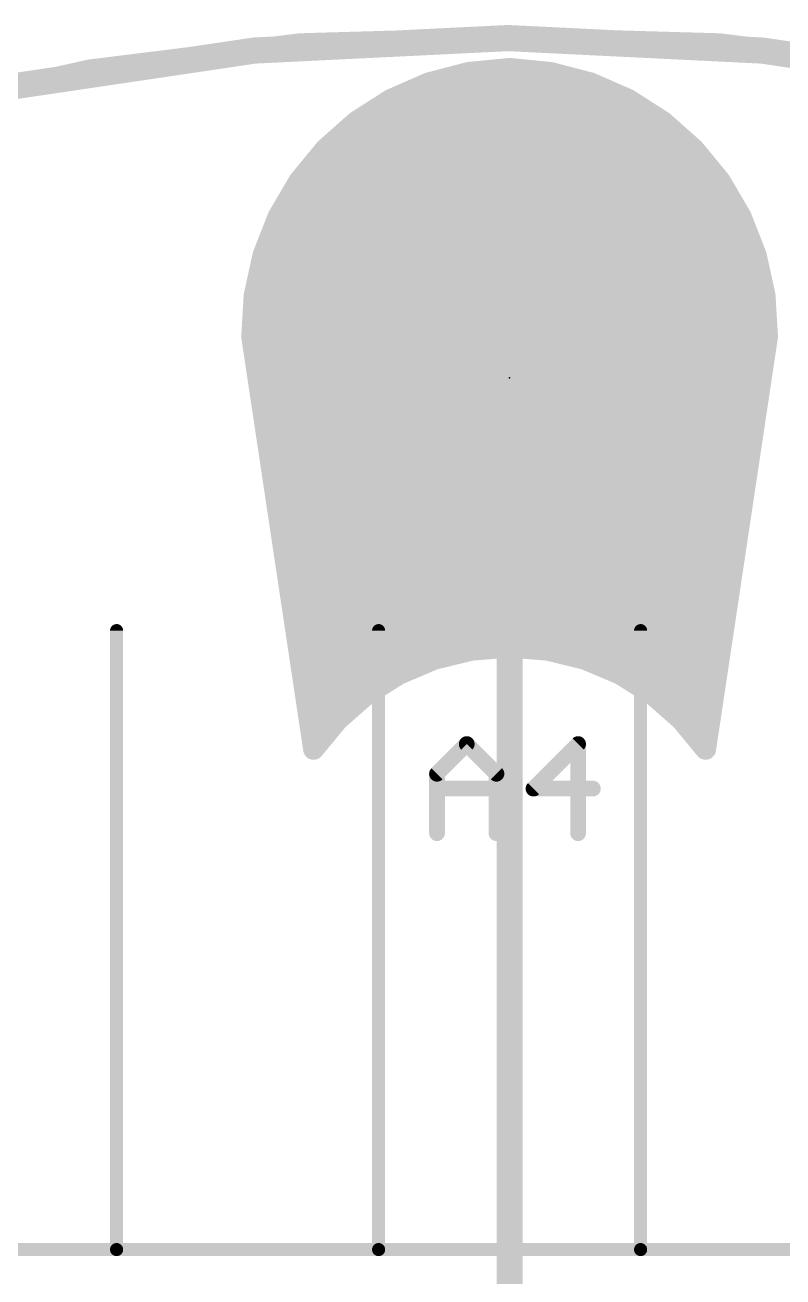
# Model space of a CAD drawing. Extents: x 0 to 107, y -24 to 80.
# Drawn here: x 25.78 to 33.13, y 67.59 to 79.73 of the extents above; entities that cross this region are included whole.
import ezdxf

# ---------------------------------------------------------------- set-up
doc = ezdxf.new("R2010")
doc.units = 0
for name, color, linetype in [('1', 12, 'CONTINUOUS'), ('16', 132, 'CONTINUOUS'), ('17', 110, 'CONTINUOUS'), ('20', 53, 'CONTINUOUS'), ('21', 53, 'CONTINUOUS'), ('23', 53, 'CONTINUOUS'), ('51', 53, 'CONTINUOUS')]:
    doc.layers.add(name, color=color, linetype=linetype)

# ---------------------------------------------------------------- blocks, each defined once
blk = doc.blocks.new('ROUNDP')
at = {"const_width": 0.5}
blk.add_lwpolyline([(0, -0.25, 1), (0, 0.25, 1), (0, -0.25)], format="xyb", dxfattribs=at)

msp = doc.modelspace()

# ---------------------------------------------------------------- linework, layer by layer
at = {"layer": '1', "const_width": 0.2032}
for points in [[(30.0817, 79.2709), (29.6945, 79.1698)], [(30.48, 79.3101), (30.0817, 79.2709)], [(30.8783, 79.2709), (30.48, 79.3101)], [(31.2655, 79.1698), (30.8783, 79.2709)], [(29.6945, 79.1698), (29.3278, 79.0094)], [(29.9941, 79.248), (30.9659, 79.248)], [(31.6322, 79.0094), (31.2655, 79.1698)], [(29.4087, 79.0448), (31.5514, 79.0448)], [(29.3278, 79.0094), (28.9907, 78.7936)], [(31.9693, 78.7937), (31.6322, 79.0094)], [(28.9907, 78.7936), (28.6916, 78.5278)], [(29.0657, 78.8416), (31.8944, 78.8416)], [(32.2684, 78.5278), (31.9693, 78.7937)], [(28.816, 78.6384), (32.144, 78.6384)], [(28.6916, 78.5278), (28.4377, 78.2185)], [(28.6156, 78.4352), (32.3445, 78.4352)], [(32.5224, 78.2185), (32.2684, 78.5278)], [(28.4377, 78.2185), (28.2353, 77.8732)], [(28.4488, 78.232), (32.5113, 78.232)], [(32.7247, 77.8732), (32.5224, 78.2185)], [(28.3265, 78.0288), (32.6335, 78.0288)], [(28.2353, 77.8732), (28.0894, 77.5005)], [(28.2167, 77.8256), (32.7434, 77.8256)], [(32.8706, 77.5005), (32.7247, 77.8732)], [(28.1371, 77.6224), (32.8229, 77.6224)], [(28.0894, 77.5005), (28.0036, 77.1096)], [(32.9564, 77.1096), (32.8706, 77.5005)], [(28.0716, 77.4192), (32.8885, 77.4192)], [(28.027, 77.216), (32.9331, 77.216)], [(28.0036, 77.1096), (27.98, 76.7101)], [(32.98, 76.7101), (32.9564, 77.1096)], [(27.9979, 77.0128), (32.9621, 77.0128)], [(27.9859, 76.8096), (32.9741, 76.8096)], [(27.98, 76.7101), (28.58, 72.7101)], [(27.9956, 76.6064), (32.9644, 76.6064)], [(32.38, 72.7101), (32.98, 76.7101)], [(28.026, 76.4032), (32.934, 76.4032)], [(28.0565, 76.2), (32.9035, 76.2)], [(28.087, 75.9968), (32.873, 75.9968)], [(28.1175, 75.7936), (32.8425, 75.7936)], [(28.148, 75.5904), (32.812, 75.5904)], [(28.1784, 75.3872), (32.7816, 75.3872)], [(28.2089, 75.184), (32.7511, 75.184)], [(28.2394, 74.9808), (32.7206, 74.9808)], [(28.2699, 74.7776), (32.6901, 74.7776)], [(28.3004, 74.5744), (32.6596, 74.5744)], [(28.3308, 74.3712), (32.6292, 74.3712)], [(28.3613, 74.168), (32.5987, 74.168)], [(28.3918, 73.9648), (32.5682, 73.9648)], [(28.4223, 73.7616), (32.5377, 73.7616)], [(30.1104, 73.6705), (30.48, 73.7001)], [(30.48, 73.7001), (30.8496, 73.6705)], [(29.4088, 73.4378), (29.7503, 73.5823)], [(29.7503, 73.5823), (30.1104, 73.6705)], [(30.8496, 73.6705), (31.2098, 73.5823)], [(31.2098, 73.5823), (31.5512, 73.4378)], [(28.4528, 73.5584), (29.6939, 73.5584)], [(31.2661, 73.5584), (32.5072, 73.5584)], [(28.4832, 73.3552), (29.2772, 73.3552)], [(29.0947, 73.2407), (29.4088, 73.4378)], [(31.5512, 73.4378), (31.8653, 73.2407)], [(31.6828, 73.3552), (32.4768, 73.3552)], [(28.8161, 72.996), (29.0947, 73.2407)], [(31.8653, 73.2407), (32.1439, 72.996)], [(28.5137, 73.152), (28.9937, 73.152)], [(31.9663, 73.152), (32.4463, 73.152)], [(28.58, 72.7101), (28.8161, 72.996)], [(32.1439, 72.996), (32.38, 72.7101)], [(28.5442, 72.9488), (28.7771, 72.9488)], [(32.1829, 72.9488), (32.4158, 72.9488)], [(28.5747, 72.7456), (28.6093, 72.7456)], [(32.3507, 72.7456), (32.3853, 72.7456)]]:
    msp.add_lwpolyline(points, dxfattribs=at)
at = {"layer": '1', "const_width": 0.1016}
for points in [[(30.0767, 79.3214, 1), (30.0867, 79.2203)], [(30.0945, 79.2217, 1), (30.0689, 79.32)], [(30.485, 79.3607, 1), (30.475, 79.2595)], [(30.485, 79.2595, 1), (30.475, 79.3607)], [(30.8911, 79.32, 1), (30.8655, 79.2217)], [(30.8733, 79.2203, 1), (30.8833, 79.3214)], [(29.6817, 79.219, 1), (29.7073, 79.1206)], [(29.7148, 79.1233, 1), (29.6741, 79.2163)], [(29.9941, 79.2988, 1), (29.9941, 79.1972)], [(30.9659, 79.1972, 1), (30.9659, 79.2988)], [(31.2859, 79.2164, 1), (31.2452, 79.1233)], [(31.2527, 79.1207, 1), (31.2784, 79.219)], [(29.4087, 79.0956, 1), (29.4087, 78.994)], [(31.5514, 78.994, 1), (31.5514, 79.0956)], [(29.3075, 79.056, 1), (29.3482, 78.9629)], [(29.3552, 78.9666, 1), (29.3004, 79.0522)], [(31.6596, 79.0522, 1), (31.6048, 78.9667)], [(31.6118, 78.9629, 1), (31.6526, 79.056)], [(28.9634, 78.8364, 1), (29.0181, 78.7509)], [(29.0245, 78.7557, 1), (28.957, 78.8316)], [(29.0657, 78.8924, 1), (29.0657, 78.7908)], [(31.8944, 78.7908, 1), (31.8944, 78.8924)], [(32.003, 78.8316, 1), (31.9355, 78.7557)], [(31.9419, 78.7509, 1), (31.9967, 78.8365)], [(28.816, 78.6892, 1), (28.816, 78.5876)], [(32.144, 78.5876, 1), (32.144, 78.6892)], [(28.6156, 78.486, 1), (28.6156, 78.3844)], [(28.6578, 78.5658, 1), (28.7253, 78.4898)], [(28.7308, 78.4956, 1), (28.6523, 78.56)], [(32.3077, 78.5601, 1), (32.2292, 78.4956)], [(32.2347, 78.4899, 1), (32.3022, 78.5658)], [(32.3445, 78.3844, 1), (32.3445, 78.486)], [(28.3984, 78.2507, 1), (28.4769, 78.1862)], [(28.4815, 78.1928, 1), (28.3939, 78.2441)], [(28.4488, 78.2828, 1), (28.4488, 78.1812)], [(32.5662, 78.2442, 1), (32.4785, 78.1928)], [(32.4831, 78.1862, 1), (32.5616, 78.2507)], [(32.5113, 78.1812, 1), (32.5113, 78.2828)], [(28.3265, 78.0796, 1), (28.3265, 77.978)], [(32.6335, 77.978, 1), (32.6335, 78.0796)], [(28.2167, 77.8764, 1), (28.2167, 77.7748)], [(28.1915, 77.8989, 1), (28.2791, 77.8475)], [(28.2826, 77.8547, 1), (28.188, 77.8917)], [(32.772, 77.8917, 1), (32.6774, 77.8547)], [(32.6809, 77.8475, 1), (32.7686, 77.8989)], [(32.7434, 77.7748, 1), (32.7434, 77.8764)], [(28.1371, 77.6732, 1), (28.1371, 77.5716)], [(32.8229, 77.5716, 1), (32.8229, 77.6732)], [(28.0421, 77.519, 1), (28.1367, 77.482)], [(28.139, 77.4896, 1), (28.0398, 77.5114)], [(32.9202, 77.5114, 1), (32.821, 77.4896)], [(32.8233, 77.482, 1), (32.9179, 77.519)], [(28.0716, 77.47, 1), (28.0716, 77.3684)], [(32.8885, 77.3684, 1), (32.8885, 77.47)], [(28.027, 77.2668, 1), (28.027, 77.1652)], [(32.9331, 77.1652, 1), (32.9331, 77.2668)], [(28.0543, 77.1066, 1), (27.9529, 77.1126)], [(33.0071, 77.1126, 1), (32.9057, 77.1066)], [(27.9979, 77.0636, 1), (27.9979, 76.962)], [(27.954, 77.1205, 1), (28.0532, 77.0987)], [(32.9068, 77.0987, 1), (33.006, 77.1205)], [(32.9621, 76.962, 1), (32.9621, 77.0636)], [(27.9859, 76.8604, 1), (27.9859, 76.7588)], [(32.9741, 76.7588, 1), (32.9741, 76.8604)], [(28.0302, 76.7176, 1), (27.9298, 76.7026)], [(27.9293, 76.7131, 1), (28.0307, 76.7071)], [(27.9956, 76.6572, 1), (27.9956, 76.5556)], [(32.9293, 76.7071, 1), (33.0307, 76.7131)], [(33.0302, 76.7026, 1), (32.9298, 76.7176)], [(32.9644, 76.5556, 1), (32.9644, 76.6572)], [(28.026, 76.454, 1), (28.026, 76.3524)], [(32.934, 76.3524, 1), (32.934, 76.454)], [(28.0565, 76.2508, 1), (28.0565, 76.1492)], [(32.9035, 76.1492, 1), (32.9035, 76.2508)], [(28.087, 76.0476, 1), (28.087, 75.946)], [(32.873, 75.946, 1), (32.873, 76.0476)], [(28.1175, 75.8444, 1), (28.1175, 75.7428)], [(32.8425, 75.7428, 1), (32.8425, 75.8444)], [(28.148, 75.6412, 1), (28.148, 75.5396)], [(32.812, 75.5396, 1), (32.812, 75.6412)], [(28.1784, 75.438, 1), (28.1784, 75.3364)], [(32.7816, 75.3364, 1), (32.7816, 75.438)], [(28.2089, 75.2348, 1), (28.2089, 75.1332)], [(32.7511, 75.1332, 1), (32.7511, 75.2348)], [(28.2394, 75.0316, 1), (28.2394, 74.93)], [(32.7206, 74.93, 1), (32.7206, 75.0316)], [(28.2699, 74.8284, 1), (28.2699, 74.7268)], [(32.6901, 74.7268, 1), (32.6901, 74.8284)], [(28.3004, 74.6252, 1), (28.3004, 74.5236)], [(32.6596, 74.5236, 1), (32.6596, 74.6252)], [(28.3308, 74.422, 1), (28.3308, 74.3204)], [(32.6292, 74.3204, 1), (32.6292, 74.422)], [(28.3613, 74.2188, 1), (28.3613, 74.1172)], [(32.5987, 74.1172, 1), (32.5987, 74.2188)], [(28.3918, 74.0156, 1), (28.3918, 73.914)], [(32.5682, 73.914, 1), (32.5682, 74.0156)], [(28.4223, 73.8124, 1), (28.4223, 73.7108)], [(30.4841, 73.7507, 1), (30.4759, 73.6495)], [(30.4841, 73.6495, 1), (30.4759, 73.7507)], [(32.5377, 73.7108, 1), (32.5377, 73.8124)], [(29.7382, 73.6316, 1), (29.7623, 73.5329)], [(29.77, 73.5355, 1), (29.7305, 73.629)], [(30.1063, 73.7211, 1), (30.1145, 73.6198)], [(30.1225, 73.6211, 1), (30.0983, 73.7198)], [(30.8617, 73.7198, 1), (30.8375, 73.6211)], [(30.8455, 73.6198, 1), (30.8537, 73.7211)], [(31.2295, 73.629, 1), (31.19, 73.5355)], [(31.1977, 73.5329, 1), (31.2218, 73.6316)], [(28.4528, 73.6092, 1), (28.4528, 73.5076)], [(29.6939, 73.5076, 1), (29.6939, 73.6092)], [(31.2661, 73.6092, 1), (31.2661, 73.5076)], [(32.5072, 73.5076, 1), (32.5072, 73.6092)], [(28.4832, 73.406, 1), (28.4832, 73.3044)], [(29.2772, 73.3044, 1), (29.2772, 73.406)], [(29.389, 73.4845, 1), (29.4286, 73.391)], [(29.4358, 73.3947, 1), (29.3818, 73.4808)], [(31.5782, 73.4808, 1), (31.5242, 73.3947)], [(31.5314, 73.391, 1), (31.571, 73.4845)], [(31.6828, 73.406, 1), (31.6828, 73.3044)], [(32.4768, 73.3044, 1), (32.4768, 73.406)], [(29.0677, 73.2837, 1), (29.1217, 73.1976)], [(29.1282, 73.2025, 1), (29.0612, 73.2789)], [(31.8988, 73.2789, 1), (31.8318, 73.2025)], [(31.8383, 73.1976, 1), (31.8923, 73.2837)], [(28.5137, 73.2028, 1), (28.5137, 73.1012)], [(28.9937, 73.1012, 1), (28.9937, 73.2028)], [(31.9663, 73.2028, 1), (31.9663, 73.1012)], [(32.4463, 73.1012, 1), (32.4463, 73.2028)], [(28.7825, 73.0342, 1), (28.8496, 72.9579)], [(28.8552, 72.9637, 1), (28.7769, 73.0284)], [(32.1831, 73.0284, 1), (32.1048, 72.9637)], [(32.1104, 72.9579, 1), (32.1775, 73.0342)], [(28.5442, 72.9996, 1), (28.5442, 72.898)], [(28.7771, 72.898, 1), (28.7771, 72.9996)], [(32.1829, 72.9996, 1), (32.1829, 72.898)], [(32.4158, 72.898, 1), (32.4158, 72.9996)], [(28.5747, 72.7964, 1), (28.5747, 72.6948)], [(28.6093, 72.6948, 1), (28.6093, 72.7964)], [(32.3507, 72.7964, 1), (32.3507, 72.6948)], [(32.3853, 72.6948, 1), (32.3853, 72.7964)], [(28.5408, 72.7424, 1), (28.6192, 72.6778)], [(28.5298, 72.7026, 1), (28.6302, 72.7176)], [(32.3298, 72.7176, 1), (32.4302, 72.7026)], [(32.3408, 72.6778, 1), (32.4192, 72.7424)]]:
    msp.add_lwpolyline(points, format="xyb", dxfattribs=at)
at = {"layer": '16'}
for points, const_width in [([(30.4547, 79.6038, 0.4142), (5.4864, 54.6355)], 0.254), ([(30.455, 79.6673, 1), (30.4544, 79.5403)], 0.127), ([(55.4737, 54.6101, 0.4142), (30.48, 79.6037)], 0.254), ([(30.48, 79.6672, 1), (30.48, 79.5402)], 0.127), ([(30.4547, 79.5403, 1), (30.4547, 79.6673)], 0.127), ([(30.4797, 79.5402, 1), (30.4803, 79.6672)], 0.127), ([(30.0767, 79.3214, 1), (30.0867, 79.2203)], 0.1016), ([(30.0945, 79.2217, 1), (30.0689, 79.32)], 0.1016), ([(30.485, 79.3607, 1), (30.475, 79.2595)], 0.1016), ([(30.485, 79.2595, 1), (30.475, 79.3607)], 0.1016), ([(30.8911, 79.32, 1), (30.8655, 79.2217)], 0.1016), ([(30.8733, 79.2203, 1), (30.8833, 79.3214)], 0.1016), ([(29.6816, 79.219, 1), (29.7073, 79.1207)], 0.1016), ([(29.7148, 79.1233, 1), (29.6741, 79.2164)], 0.1016), ([(29.9941, 79.2988, 1), (29.9941, 79.1972)], 0.1016), ([(30.9659, 79.1972, 1), (30.9659, 79.2988)], 0.1016), ([(31.2859, 79.2163, 1), (31.2452, 79.1233)], 0.1016), ([(31.2527, 79.1206, 1), (31.2783, 79.219)], 0.1016), ([(29.4086, 79.0956, 1), (29.4086, 78.994)], 0.1016), ([(31.5513, 78.994, 1), (31.5513, 79.0956)], 0.1016), ([(29.3074, 79.056, 1), (29.3482, 78.9629)], 0.1016), ([(29.3552, 78.9667, 1), (29.3004, 79.0522)], 0.1016), ([(31.6596, 79.0522, 1), (31.6048, 78.9666)], 0.1016), ([(31.6118, 78.9629, 1), (31.6525, 79.056)], 0.1016), ([(28.9633, 78.8365, 1), (29.0181, 78.7509)], 0.1016), ([(29.0245, 78.7557, 1), (28.957, 78.8316)], 0.1016), ([(29.0656, 78.8924, 1), (29.0656, 78.7908)], 0.1016), ([(31.8943, 78.7908, 1), (31.8943, 78.8924)], 0.1016), ([(32.003, 78.8316, 1), (31.9355, 78.7557)], 0.1016), ([(31.9419, 78.7509, 1), (31.9966, 78.8364)], 0.1016), ([(28.816, 78.6892, 1), (28.816, 78.5876)], 0.1016), ([(32.144, 78.5876, 1), (32.144, 78.6892)], 0.1016), ([(28.6155, 78.486, 1), (28.6155, 78.3844)], 0.1016), ([(28.6578, 78.5658, 1), (28.7253, 78.4899)], 0.1016), ([(28.7308, 78.4956, 1), (28.6523, 78.5601)], 0.1016), ([(32.3077, 78.56, 1), (32.2292, 78.4956)], 0.1016), ([(32.2347, 78.4898, 1), (32.3022, 78.5658)], 0.1016), ([(32.3444, 78.3844, 1), (32.3444, 78.486)], 0.1016), ([(28.3984, 78.2507, 1), (28.4769, 78.1862)], 0.1016), ([(28.4815, 78.1928, 1), (28.3938, 78.2442)], 0.1016), ([(28.4487, 78.2828, 1), (28.4487, 78.1812)], 0.1016), ([(32.5661, 78.2441, 1), (32.4785, 78.1928)], 0.1016), ([(32.4831, 78.1862, 1), (32.5616, 78.2507)], 0.1016), ([(32.5112, 78.1812, 1), (32.5112, 78.2828)], 0.1016), ([(28.3265, 78.0796, 1), (28.3265, 77.978)], 0.1016), ([(32.6335, 77.978, 1), (32.6335, 78.0796)], 0.1016), ([(28.2166, 77.8764, 1), (28.2166, 77.7748)], 0.1016), ([(28.1914, 77.8989, 1), (28.2791, 77.8475)], 0.1016), ([(28.2826, 77.8547, 1), (28.188, 77.8917)], 0.1016), ([(32.772, 77.8917, 1), (32.6774, 77.8547)], 0.1016), ([(32.6809, 77.8475, 1), (32.7685, 77.8989)], 0.1016), ([(32.7433, 77.7748, 1), (32.7433, 77.8764)], 0.1016), ([(28.1371, 77.6732, 1), (28.1371, 77.5716)], 0.1016), ([(32.8229, 77.5716, 1), (32.8229, 77.6732)], 0.1016), ([(28.0421, 77.519, 1), (28.1367, 77.482)], 0.1016), ([(28.139, 77.4896, 1), (28.0398, 77.5114)], 0.1016), ([(32.9202, 77.5114, 1), (32.821, 77.4896)], 0.1016), ([(32.8233, 77.482, 1), (32.9179, 77.519)], 0.1016), ([(28.0715, 77.47, 1), (28.0715, 77.3684)], 0.1016), ([(32.8884, 77.3684, 1), (32.8884, 77.47)], 0.1016), ([(28.0269, 77.2668, 1), (28.0269, 77.1652)], 0.1016), ([(32.933, 77.1652, 1), (32.933, 77.2668)], 0.1016), ([(28.0543, 77.1066, 1), (27.9529, 77.1126)], 0.1016), ([(33.0071, 77.1126, 1), (32.9057, 77.1066)], 0.1016), ([(27.9979, 77.0636, 1), (27.9979, 76.962)], 0.1016), ([(27.954, 77.1205, 1), (28.0532, 77.0987)], 0.1016), ([(32.9068, 77.0987, 1), (33.006, 77.1205)], 0.1016), ([(32.9621, 76.962, 1), (32.9621, 77.0636)], 0.1016), ([(27.9859, 76.8604, 1), (27.9859, 76.7588)], 0.1016), ([(32.9741, 76.7588, 1), (32.9741, 76.8604)], 0.1016), ([(28.0302, 76.7176, 1), (27.9298, 76.7026)], 0.1016), ([(27.9293, 76.7131, 1), (28.0307, 76.7071)], 0.1016), ([(27.9956, 76.6572, 1), (27.9956, 76.5556)], 0.1016), ([(32.9293, 76.7071, 1), (33.0307, 76.7131)], 0.1016), ([(33.0302, 76.7026, 1), (32.9298, 76.7176)], 0.1016), ([(32.9644, 76.5556, 1), (32.9644, 76.6572)], 0.1016), ([(28.026, 76.454, 1), (28.026, 76.3524)], 0.1016), ([(32.934, 76.3524, 1), (32.934, 76.454)], 0.1016), ([(30.5435, 76.2801, 1), (30.4165, 76.2801)], 0.127), ([(28.0565, 76.2508, 1), (28.0565, 76.1492)], 0.1016), ([(32.9035, 76.1492, 1), (32.9035, 76.2508)], 0.1016), ([(28.087, 76.0476, 1), (28.087, 75.946)], 0.1016), ([(32.873, 75.946, 1), (32.873, 76.0476)], 0.1016), ([(28.1175, 75.8444, 1), (28.1175, 75.7428)], 0.1016), ([(32.8425, 75.7428, 1), (32.8425, 75.8444)], 0.1016), ([(28.148, 75.6412, 1), (28.148, 75.5396)], 0.1016), ([(32.812, 75.5396, 1), (32.812, 75.6412)], 0.1016), ([(28.1784, 75.438, 1), (28.1784, 75.3364)], 0.1016), ([(32.7816, 75.3364, 1), (32.7816, 75.438)], 0.1016), ([(28.2089, 75.2348, 1), (28.2089, 75.1332)], 0.1016), ([(32.7511, 75.1332, 1), (32.7511, 75.2348)], 0.1016), ([(28.2394, 75.0316, 1), (28.2394, 74.93)], 0.1016), ([(32.7206, 74.93, 1), (32.7206, 75.0316)], 0.1016), ([(28.2699, 74.8284, 1), (28.2699, 74.7268)], 0.1016), ([(32.6901, 74.7268, 1), (32.6901, 74.8284)], 0.1016), ([(28.3004, 74.6252, 1), (28.3004, 74.5236)], 0.1016), ([(32.6596, 74.5236, 1), (32.6596, 74.6252)], 0.1016), ([(28.3308, 74.422, 1), (28.3308, 74.3204)], 0.1016), ([(32.6292, 74.3204, 1), (32.6292, 74.422)], 0.1016), ([(28.3613, 74.2188, 1), (28.3613, 74.1172)], 0.1016), ([(32.5987, 74.1172, 1), (32.5987, 74.2188)], 0.1016), ([(28.3918, 74.0156, 1), (28.3918, 73.914)], 0.1016), ([(32.5682, 73.914, 1), (32.5682, 74.0156)], 0.1016), ([(28.4223, 73.8124, 1), (28.4223, 73.7108)], 0.1016), ([(30.4841, 73.7507, 1), (30.4759, 73.6495)], 0.1016), ([(30.4841, 73.6495, 1), (30.4759, 73.7507)], 0.1016), ([(32.5377, 73.7108, 1), (32.5377, 73.8124)], 0.1016), ([(29.7382, 73.6316, 1), (29.7623, 73.5329)], 0.1016), ([(29.77, 73.5355, 1), (29.7305, 73.629)], 0.1016), ([(30.1063, 73.7211, 1), (30.1145, 73.6198)], 0.1016), ([(30.1225, 73.6211, 1), (30.0983, 73.7198)], 0.1016), ([(30.8617, 73.7198, 1), (30.8375, 73.6211)], 0.1016), ([(30.8455, 73.6198, 1), (30.8537, 73.7211)], 0.1016), ([(31.2295, 73.629, 1), (31.19, 73.5355)], 0.1016), ([(31.1977, 73.5329, 1), (31.2218, 73.6316)], 0.1016), ([(28.4528, 73.6092, 1), (28.4528, 73.5076)], 0.1016), ([(29.6939, 73.5076, 1), (29.6939, 73.6092)], 0.1016), ([(31.2661, 73.6092, 1), (31.2661, 73.5076)], 0.1016), ([(32.5072, 73.5076, 1), (32.5072, 73.6092)], 0.1016), ([(28.4832, 73.406, 1), (28.4832, 73.3044)], 0.1016), ([(29.2772, 73.3044, 1), (29.2772, 73.406)], 0.1016), ([(29.389, 73.4845, 1), (29.4286, 73.391)], 0.1016), ([(29.4358, 73.3947, 1), (29.3818, 73.4808)], 0.1016), ([(31.5782, 73.4808, 1), (31.5242, 73.3947)], 0.1016), ([(31.5314, 73.391, 1), (31.571, 73.4845)], 0.1016), ([(31.6828, 73.406, 1), (31.6828, 73.3044)], 0.1016), ([(32.4768, 73.3044, 1), (32.4768, 73.406)], 0.1016), ([(29.0677, 73.2837, 1), (29.1217, 73.1976)], 0.1016), ([(29.1282, 73.2025, 1), (29.0612, 73.2789)], 0.1016), ([(31.8988, 73.2789, 1), (31.8318, 73.2025)], 0.1016), ([(31.8383, 73.1976, 1), (31.8923, 73.2837)], 0.1016), ([(28.5137, 73.2028, 1), (28.5137, 73.1012)], 0.1016), ([(28.9937, 73.1012, 1), (28.9937, 73.2028)], 0.1016), ([(31.9663, 73.2028, 1), (31.9663, 73.1012)], 0.1016), ([(32.4463, 73.1012, 1), (32.4463, 73.2028)], 0.1016), ([(28.7825, 73.0342, 1), (28.8496, 72.9579)], 0.1016), ([(28.8552, 72.9637, 1), (28.7769, 73.0284)], 0.1016), ([(32.1831, 73.0284, 1), (32.1048, 72.9637)], 0.1016), ([(32.1104, 72.9579, 1), (32.1775, 73.0342)], 0.1016), ([(28.5442, 72.9996, 1), (28.5442, 72.898)], 0.1016), ([(28.7771, 72.898, 1), (28.7771, 72.9996)], 0.1016), ([(32.1829, 72.9996, 1), (32.1829, 72.898)], 0.1016), ([(32.4158, 72.898, 1), (32.4158, 72.9996)], 0.1016), ([(28.5747, 72.7964, 1), (28.5747, 72.6948)], 0.1016), ([(28.6093, 72.6948, 1), (28.6093, 72.7964)], 0.1016), ([(32.3507, 72.7964, 1), (32.3507, 72.6948)], 0.1016), ([(32.3853, 72.6948, 1), (32.3853, 72.7964)], 0.1016), ([(28.5408, 72.7424, 1), (28.6192, 72.6778)], 0.1016), ([(28.5298, 72.7026, 1), (28.6302, 72.7176)], 0.1016), ([(32.3298, 72.7176, 1), (32.4302, 72.7026)], 0.1016), ([(32.3408, 72.6778, 1), (32.4192, 72.7424)], 0.1016)]:
    msp.add_lwpolyline(points, format="xyb", dxfattribs=dict(at, const_width=const_width))
for points, const_width in [([(30.4547, 79.6038), (30.48, 79.6037)], 0.254), ([(29.6945, 79.1698), (30.0817, 79.2709)], 0.2032), ([(30.0817, 79.2709), (30.48, 79.3101)], 0.2032), ([(30.48, 79.3101), (30.8783, 79.2709)], 0.2032), ([(30.8783, 79.2709), (31.2655, 79.1698)], 0.2032), ([(29.3278, 79.0094), (29.6945, 79.1698)], 0.2032), ([(29.9941, 79.248), (30.9659, 79.248)], 0.2032), ([(31.2655, 79.1698), (31.6322, 79.0094)], 0.2032), ([(29.4086, 79.0448), (31.5513, 79.0448)], 0.2032), ([(28.9907, 78.7937), (29.3278, 79.0094)], 0.2032), ([(31.6322, 79.0094), (31.9693, 78.7936)], 0.2032), ([(28.6916, 78.5278), (28.9907, 78.7937)], 0.2032), ([(29.0656, 78.8416), (31.8943, 78.8416)], 0.2032), ([(31.9693, 78.7936), (32.2684, 78.5278)], 0.2032), ([(28.816, 78.6384), (32.144, 78.6384)], 0.2032), ([(28.4376, 78.2185), (28.6916, 78.5278)], 0.2032), ([(28.6155, 78.4352), (32.3444, 78.4352)], 0.2032), ([(32.2684, 78.5278), (32.5223, 78.2185)], 0.2032), ([(28.2353, 77.8732), (28.4376, 78.2185)], 0.2032), ([(28.4487, 78.232), (32.5112, 78.232)], 0.2032), ([(32.5223, 78.2185), (32.7247, 77.8732)], 0.2032), ([(28.3265, 78.0288), (32.6335, 78.0288)], 0.2032), ([(28.0894, 77.5005), (28.2353, 77.8732)], 0.2032), ([(28.2166, 77.8256), (32.7433, 77.8256)], 0.2032), ([(32.7247, 77.8732), (32.8706, 77.5005)], 0.2032), ([(28.1371, 77.6224), (32.8229, 77.6224)], 0.2032), ([(28.0036, 77.1096), (28.0894, 77.5005)], 0.2032), ([(32.8706, 77.5005), (32.9564, 77.1096)], 0.2032), ([(28.0715, 77.4192), (32.8884, 77.4192)], 0.2032), ([(28.0269, 77.216), (32.933, 77.216)], 0.2032), ([(27.98, 76.7101), (28.0036, 77.1096)], 0.2032), ([(32.9564, 77.1096), (32.98, 76.7101)], 0.2032), ([(27.9979, 77.0128), (32.9621, 77.0128)], 0.2032), ([(27.9859, 76.8096), (32.9741, 76.8096)], 0.2032), ([(28.58, 72.7101), (27.98, 76.7101)], 0.2032), ([(27.9956, 76.6064), (32.9644, 76.6064)], 0.2032), ([(32.98, 76.7101), (32.38, 72.7101)], 0.2032), ([(28.026, 76.4032), (32.934, 76.4032)], 0.2032), ([(30.48, 67.1101), (30.48, 76.2801)], 0.254), ([(28.0565, 76.2), (32.9035, 76.2)], 0.2032), ([(28.087, 75.9968), (32.873, 75.9968)], 0.2032), ([(28.1175, 75.7936), (32.8425, 75.7936)], 0.2032), ([(28.148, 75.5904), (32.812, 75.5904)], 0.2032), ([(28.1784, 75.3872), (32.7816, 75.3872)], 0.2032), ([(28.2089, 75.184), (32.7511, 75.184)], 0.2032), ([(28.2394, 74.9808), (32.7206, 74.9808)], 0.2032), ([(28.2699, 74.7776), (32.6901, 74.7776)], 0.2032), ([(28.3004, 74.5744), (32.6596, 74.5744)], 0.2032), ([(28.3308, 74.3712), (32.6292, 74.3712)], 0.2032), ([(28.3613, 74.168), (32.5987, 74.168)], 0.2032), ([(28.3918, 73.9648), (32.5682, 73.9648)], 0.2032), ([(28.4223, 73.7616), (32.5377, 73.7616)], 0.2032), ([(30.48, 73.7001), (30.1104, 73.6705)], 0.2032), ([(30.8496, 73.6705), (30.48, 73.7001)], 0.2032), ([(29.7503, 73.5823), (29.4088, 73.4378)], 0.2032), ([(30.1104, 73.6705), (29.7503, 73.5823)], 0.2032), ([(31.2098, 73.5823), (30.8496, 73.6705)], 0.2032), ([(31.5512, 73.4378), (31.2098, 73.5823)], 0.2032), ([(28.4528, 73.5584), (29.6939, 73.5584)], 0.2032), ([(31.2661, 73.5584), (32.5072, 73.5584)], 0.2032), ([(28.4832, 73.3552), (29.2772, 73.3552)], 0.2032), ([(29.4088, 73.4378), (29.0947, 73.2407)], 0.2032), ([(31.8653, 73.2407), (31.5512, 73.4378)], 0.2032), ([(31.6828, 73.3552), (32.4768, 73.3552)], 0.2032), ([(29.0947, 73.2407), (28.8161, 72.996)], 0.2032), ([(32.1439, 72.996), (31.8653, 73.2407)], 0.2032), ([(28.5137, 73.152), (28.9937, 73.152)], 0.2032), ([(31.9663, 73.152), (32.4463, 73.152)], 0.2032), ([(28.8161, 72.996), (28.58, 72.7101)], 0.2032), ([(32.38, 72.7101), (32.1439, 72.996)], 0.2032), ([(28.5442, 72.9488), (28.7771, 72.9488)], 0.2032), ([(32.1829, 72.9488), (32.4158, 72.9488)], 0.2032), ([(28.5747, 72.7456), (28.6093, 72.7456)], 0.2032), ([(32.3507, 72.7456), (32.3853, 72.7456)], 0.2032)]:
    msp.add_lwpolyline(points, dxfattribs=dict(at, const_width=const_width))
at = {"layer": '20'}
for points, const_width in [([(30.5029, 79.6087, 0.0714), (24.4043, 78.8492)], 0.2032), ([(36.5557, 78.8492, 0.0714), (30.4571, 79.6087)], 0.2032), ([(30.4562, 79.6595, 1), (30.458, 79.5579)], 0.1016), ([(30.502, 79.5579, 1), (30.5038, 79.6595)], 0.1016)]:
    msp.add_lwpolyline(points, format="xyb", dxfattribs=dict(at, const_width=const_width))
at = {"layer": '21', "const_width": 0.1524}
for points in [[(29.7762, 72.4725), (30.0643, 72.7606)], [(30.0643, 72.7606), (30.3524, 72.4725)], [(31.1439, 72.7606), (30.7117, 72.3285)], [(31.1439, 71.8963), (31.1439, 72.7606)], [(29.7762, 71.8963), (29.7762, 72.4725)], [(30.3524, 72.4725), (30.3524, 71.8963)], [(29.7762, 72.3285), (30.3524, 72.3285)], [(30.7117, 72.3285), (31.2879, 72.3285)]]:
    msp.add_lwpolyline(points, dxfattribs=at)
at = {"layer": '21', "const_width": 0.0762}
for points in [[(30.0913, 72.7876, 1), (30.0374, 72.7337)], [(30.0913, 72.7337, 1), (30.0374, 72.7876)], [(31.182, 72.7606, 1), (31.1058, 72.7606)], [(31.1708, 72.7337, 1), (31.1169, 72.7876)], [(29.8143, 72.4725, 1), (29.7381, 72.4725)], [(29.7493, 72.4995, 1), (29.8031, 72.4456)], [(30.3905, 72.4725, 1), (30.3143, 72.4725)], [(30.3255, 72.4456, 1), (30.3794, 72.4995)], [(29.7762, 72.3666, 1), (29.7762, 72.2904)], [(30.3524, 72.2904, 1), (30.3524, 72.3666)], [(30.7117, 72.3666, 1), (30.7117, 72.2904)], [(30.6848, 72.3554, 1), (30.7387, 72.3015)], [(31.2879, 72.2904, 1), (31.2879, 72.3666)], [(29.7381, 71.8963, 1), (29.8143, 71.8963)], [(30.3143, 71.8963, 1), (30.3905, 71.8963)], [(31.1058, 71.8963, 1), (31.182, 71.8963)]]:
    msp.add_lwpolyline(points, format="xyb", dxfattribs=at)
at = {"layer": '23'}
msp.add_point((30.48, 76.3101), dxfattribs=at)
at = {"layer": '51', "const_width": 0.127}
for points in [[(26.67, 67.8602), (26.67, 73.8602)], [(29.21, 67.8602), (29.21, 73.8602)], [(31.75, 67.8602), (31.75, 73.8602)], [(26.67, 67.8602), (24.13, 67.8602)], [(29.21, 67.8602), (26.67, 67.8602)], [(31.75, 67.8602), (29.21, 67.8602)], [(34.29, 67.8602), (31.75, 67.8602)]]:
    msp.add_lwpolyline(points, dxfattribs=at)
at = {"layer": '51', "const_width": 0.0635}
for points in [[(26.7018, 73.8602, 1), (26.6383, 73.8602)], [(29.2417, 73.8602, 1), (29.1783, 73.8602)], [(31.7817, 73.8602, 1), (31.7183, 73.8602)], [(26.67, 67.892, 1), (26.67, 67.8285)], [(26.6383, 67.8602, 1), (26.7018, 67.8602)], [(26.67, 67.8285, 1), (26.67, 67.892)], [(29.21, 67.892, 1), (29.21, 67.8285)], [(29.1783, 67.8602, 1), (29.2417, 67.8602)], [(29.21, 67.8285, 1), (29.21, 67.892)], [(31.75, 67.892, 1), (31.75, 67.8285)], [(31.7183, 67.8602, 1), (31.7817, 67.8602)], [(31.75, 67.8285, 1), (31.75, 67.892)]]:
    msp.add_lwpolyline(points, format="xyb", dxfattribs=at)

# ---------------------------------------------------------------- block references
at = {"layer": '17', "xscale": 4.064, "yscale": 4.064, "rotation": 270}
msp.add_blockref('ROUNDP', (30.48, 76.2801), dxfattribs=at)
msp.add_blockref('ROUNDP', (30.48, 76.2801), dxfattribs=at)

doc.saveas('drawing.dxf')
